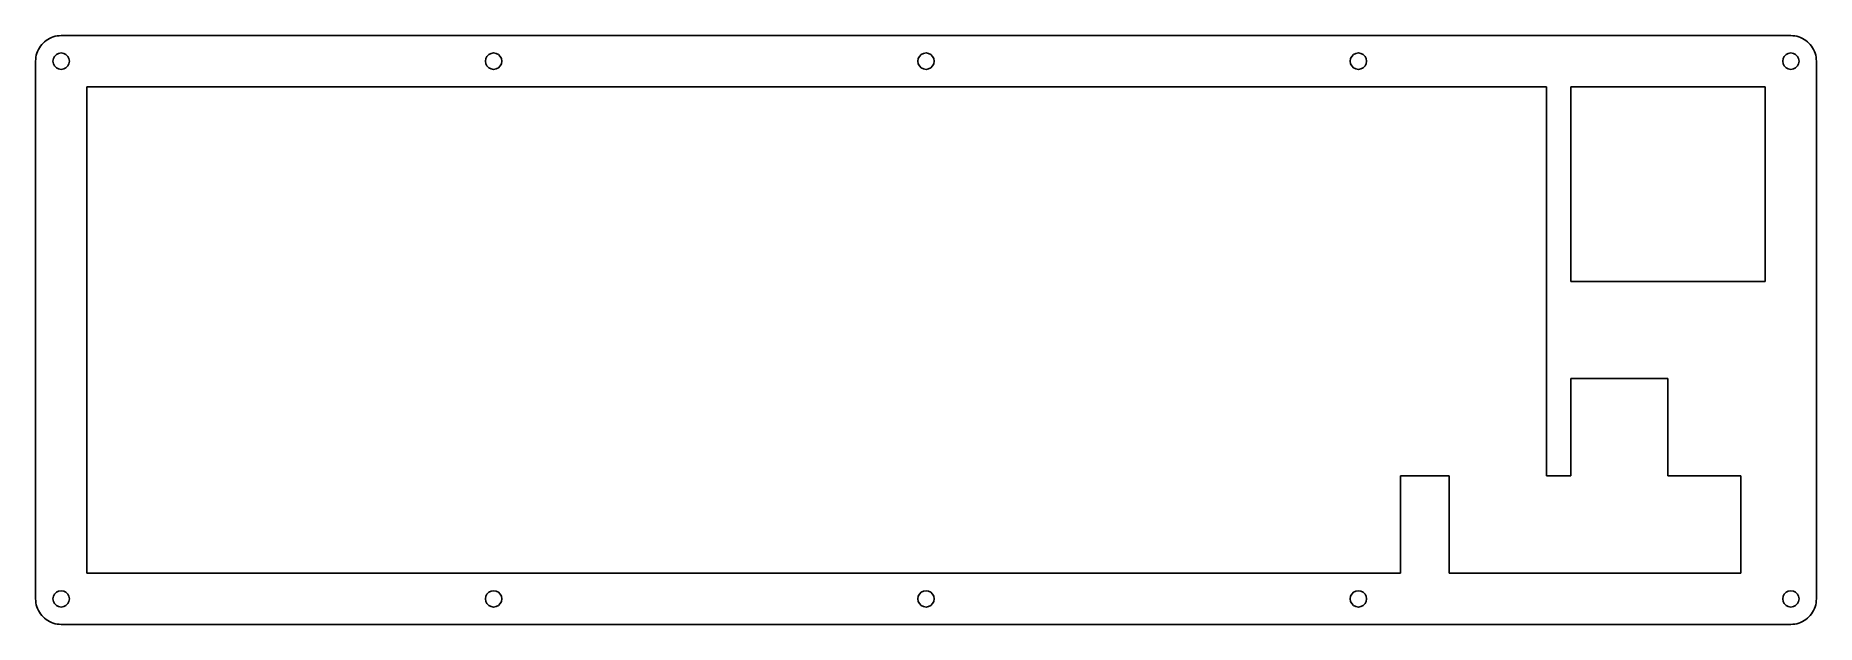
# Model space of a CAD drawing. Extents: x 0 to 349, y 0 to 116.
import ezdxf

# ---------------------------------------------------------------- set-up
doc = ezdxf.new("R2010")
doc.units = 0
doc.layers.get('0').update_dxf_attribs({"linetype": 'CONTINUOUS'})

msp = doc.modelspace()

# ---------------------------------------------------------------- linework, layer by layer
at = {"color": 0}
for p, q in [((2.48185, 114.88), (2.82498, 115.072)), ((2.82498, 115.072), (3.18189, 115.236)), ((3.18189, 115.236), (3.54983, 115.372)), ((3.54983, 115.372), (3.9274, 115.478)), ((3.9274, 115.478), (4.3119, 115.554)), ((4.3119, 115.554), (4.70186, 115.601)), ((4.70186, 115.601), (5.09598, 115.616)), ((5.09598, 115.616), (343.709, 115.616)), ((343.709, 115.616), (344.1, 115.601)), ((344.1, 115.601), (344.49, 115.554)), ((344.49, 115.554), (344.876, 115.478)), ((344.876, 115.478), (345.254, 115.372)), ((345.254, 115.372), (345.622, 115.236)), ((345.622, 115.236), (345.979, 115.072)), ((345.979, 115.072), (346.32, 114.88)), ((0.157097, 111.399), (0.232888, 111.784)), ((0.232888, 111.784), (0.338998, 112.161)), ((0.338998, 112.161), (0.475424, 112.529)), ((0.475424, 112.529), (0.63941, 112.886)), ((0.63941, 112.886), (0.830957, 113.229)), ((0.830957, 113.229), (1.05006, 113.555)), ((1.05006, 113.555), (1.2926, 113.863)), ((1.2926, 113.863), (1.55994, 114.151)), ((1.55994, 114.151), (1.84795, 114.419)), ((1.84795, 114.419), (2.15663, 114.661)), ((2.15663, 114.661), (2.48185, 114.88)), ((4.15477, 111.911), (3.80062, 111.556)), ((4.5999, 112.138), (4.15477, 111.911)), ((5.09598, 112.215), (4.5999, 112.138)), ((5.58934, 112.138), (5.09598, 112.215)), ((6.03582, 111.911), (5.58934, 112.138)), ((6.38997, 111.556), (6.03582, 111.911)), ((88.8076, 111.911), (88.4534, 111.556)), ((89.2542, 112.138), (88.8076, 111.911)), ((89.7488, 112.215), (89.2542, 112.138)), ((90.2423, 112.138), (89.7488, 112.215)), ((90.6886, 111.911), (90.2423, 112.138)), ((91.0428, 111.556), (90.6886, 111.911)), ((173.462, 111.911), (173.108, 111.556)), ((173.907, 112.138), (173.462, 111.911)), ((174.402, 112.215), (173.907, 112.138)), ((174.897, 112.138), (174.402, 112.215)), ((175.343, 111.911), (174.897, 112.138)), ((175.697, 111.556), (175.343, 111.911)), ((258.115, 111.911), (257.761, 111.556)), ((258.56, 112.138), (258.115, 111.911)), ((259.056, 112.215), (258.56, 112.138)), ((259.549, 112.138), (259.056, 112.215)), ((259.996, 111.911), (259.549, 112.138)), ((260.35, 111.556), (259.996, 111.911)), ((342.769, 111.911), (342.415, 111.556)), ((343.214, 112.138), (342.769, 111.911)), ((343.709, 112.215), (343.214, 112.138)), ((344.202, 112.138), (343.709, 112.215)), ((344.649, 111.911), (344.202, 112.138)), ((345.003, 111.556), (344.649, 111.911)), ((346.32, 114.88), (346.647, 114.661)), ((346.647, 114.661), (346.956, 114.419)), ((346.956, 114.419), (347.245, 114.151)), ((347.245, 114.151), (347.511, 113.863)), ((347.511, 113.863), (347.754, 113.555)), ((347.754, 113.555), (347.971, 113.229)), ((347.971, 113.229), (348.164, 112.886)), ((348.164, 112.886), (348.328, 112.529)), ((348.328, 112.529), (348.463, 112.161)), ((348.463, 112.161), (348.571, 111.784)), ((348.571, 111.784), (348.646, 111.399)), ((0.095085, 110.615), (0.110243, 111.009)), ((0.095085, 5.36607), (0.095085, 110.615)), ((0.110243, 111.009), (0.157097, 111.399)), ((3.57325, 111.111), (3.49608, 110.615)), ((3.49608, 110.615), (3.57325, 110.122)), ((3.80062, 111.556), (3.57325, 111.111)), ((3.57325, 110.122), (3.80062, 109.675)), ((3.80062, 109.675), (4.15477, 109.321)), ((4.15477, 109.321), (4.5999, 109.095)), ((4.5999, 109.095), (5.09598, 109.015)), ((5.09598, 109.015), (5.58934, 109.095)), ((5.58934, 109.095), (6.03582, 109.321)), ((6.03582, 109.321), (6.38997, 109.675)), ((6.61596, 111.111), (6.38997, 111.556)), ((6.38997, 109.675), (6.61596, 110.122)), ((6.6959, 110.615), (6.61596, 111.111)), ((6.61596, 110.122), (6.6959, 110.615)), ((88.2262, 111.111), (88.1489, 110.615)), ((88.1489, 110.615), (88.2262, 110.122)), ((88.4534, 111.556), (88.2262, 111.111)), ((88.2262, 110.122), (88.4534, 109.675)), ((88.4534, 109.675), (88.8076, 109.321)), ((88.8076, 109.321), (89.2542, 109.095)), ((89.2542, 109.095), (89.7488, 109.015)), ((89.7488, 109.015), (90.2423, 109.095)), ((90.2423, 109.095), (90.6886, 109.321)), ((90.6886, 109.321), (91.0428, 109.675)), ((91.2703, 111.111), (91.0428, 111.556)), ((91.0428, 109.675), (91.2703, 110.122)), ((91.3486, 110.615), (91.2703, 111.111)), ((91.2703, 110.122), (91.3486, 110.615)), ((172.881, 111.111), (172.802, 110.615)), ((172.802, 110.615), (172.881, 110.122)), ((173.108, 111.556), (172.881, 111.111)), ((172.881, 110.122), (173.108, 109.675)), ((173.108, 109.675), (173.462, 109.321)), ((173.462, 109.321), (173.907, 109.095)), ((173.907, 109.095), (174.402, 109.015)), ((174.402, 109.015), (174.897, 109.095)), ((174.897, 109.095), (175.343, 109.321)), ((175.343, 109.321), (175.697, 109.675)), ((175.923, 111.111), (175.697, 111.556)), ((175.697, 109.675), (175.923, 110.122)), ((176.002, 110.615), (175.923, 111.111)), ((175.923, 110.122), (176.002, 110.615)), ((257.533, 111.111), (257.456, 110.615)), ((257.456, 110.615), (257.533, 110.122)), ((257.761, 111.556), (257.533, 111.111)), ((257.533, 110.122), (257.761, 109.675)), ((257.761, 109.675), (258.115, 109.321)), ((258.115, 109.321), (258.56, 109.095)), ((258.56, 109.095), (259.056, 109.015)), ((259.056, 109.015), (259.549, 109.095)), ((259.549, 109.095), (259.996, 109.321)), ((259.996, 109.321), (260.35, 109.675)), ((260.576, 111.111), (260.35, 111.556)), ((260.35, 109.675), (260.576, 110.122)), ((260.656, 110.615), (260.576, 111.111)), ((260.576, 110.122), (260.656, 110.615)), ((342.186, 111.111), (342.109, 110.615)), ((342.109, 110.615), (342.186, 110.122)), ((342.415, 111.556), (342.186, 111.111)), ((342.186, 110.122), (342.415, 109.675)), ((342.415, 109.675), (342.769, 109.321)), ((342.769, 109.321), (343.214, 109.095)), ((343.214, 109.095), (343.709, 109.015)), ((343.709, 109.015), (344.202, 109.095)), ((344.202, 109.095), (344.649, 109.321)), ((344.649, 109.321), (345.003, 109.675)), ((345.23, 111.111), (345.003, 111.556)), ((345.003, 109.675), (345.23, 110.122)), ((345.309, 110.615), (345.23, 111.111)), ((345.23, 110.122), (345.309, 110.615)), ((348.646, 111.399), (348.693, 111.009)), ((348.693, 111.009), (348.708, 110.615)), ((348.708, 110.615), (348.708, 5.36607)), ((10.0941, 105.617), (10.0941, 10.3656)), ((295.847, 105.617), (10.0941, 105.617)), ((295.847, 29.417), (295.847, 105.617)), ((300.607, 105.617), (338.708, 105.617)), ((300.607, 67.5143), (300.607, 105.617)), ((338.708, 105.617), (338.708, 67.5143)), ((338.708, 67.5143), (300.607, 67.5143)), ((319.658, 48.4671), (300.607, 48.4671)), ((300.607, 48.4671), (300.607, 29.417)), ((319.658, 29.417), (319.658, 48.4671)), ((267.272, 10.3656), (267.272, 29.4142)), ((267.272, 29.4142), (276.794, 29.4142)), ((276.794, 29.4142), (276.794, 10.3656)), ((300.607, 29.417), (295.847, 29.417)), ((333.947, 29.417), (319.658, 29.417)), ((333.947, 10.3656), (333.947, 29.417)), ((10.0941, 10.3656), (267.272, 10.3656)), ((276.794, 10.3656), (333.947, 10.3656)), ((0.110243, 4.97198), (0.095085, 5.36607)), ((0.157097, 4.58198), (0.110243, 4.97198)), ((0.232888, 4.19749), (0.157097, 4.58198)), ((0.338998, 3.81991), (0.232888, 4.19749)), ((0.475424, 3.45199), (0.338998, 3.81991)), ((3.57325, 5.85943), (3.49608, 5.36607)), ((3.49608, 5.36607), (3.57325, 4.86999)), ((3.80062, 6.3059), (3.57325, 5.85943)), ((3.57325, 4.86999), (3.80062, 4.42489)), ((4.15477, 6.66006), (3.80062, 6.3059)), ((3.80062, 4.42489), (4.15477, 4.07074)), ((4.5999, 6.88605), (4.15477, 6.66006)), ((4.15477, 4.07074), (4.5999, 3.84334)), ((5.09598, 6.96461), (4.5999, 6.88605)), ((4.5999, 3.84334), (5.09598, 3.76619)), ((5.58934, 6.88605), (5.09598, 6.96461)), ((5.09598, 3.76619), (5.58934, 3.84334)), ((6.03582, 6.66006), (5.58934, 6.88605)), ((5.58934, 3.84334), (6.03582, 4.07074)), ((6.38997, 6.3059), (6.03582, 6.66006)), ((6.03582, 4.07074), (6.38997, 4.42489)), ((6.61596, 5.85943), (6.38997, 6.3059)), ((6.38997, 4.42489), (6.61596, 4.86999)), ((6.6959, 5.36607), (6.61596, 5.85943)), ((6.61596, 4.86999), (6.6959, 5.36607)), ((88.2262, 5.85943), (88.1489, 5.36607)), ((88.1489, 5.36607), (88.2262, 4.86999)), ((88.4534, 6.3059), (88.2262, 5.85943)), ((88.2262, 4.86999), (88.4534, 4.42489)), ((88.8076, 6.66006), (88.4534, 6.3059)), ((88.4534, 4.42489), (88.8076, 4.07074)), ((89.2542, 6.88605), (88.8076, 6.66006)), ((88.8076, 4.07074), (89.2542, 3.84334)), ((89.7488, 6.96461), (89.2542, 6.88605)), ((89.2542, 3.84334), (89.7488, 3.76619)), ((90.2423, 6.88605), (89.7488, 6.96461)), ((89.7488, 3.76619), (90.2423, 3.84334)), ((90.6886, 6.66006), (90.2423, 6.88605)), ((90.2423, 3.84334), (90.6886, 4.07074)), ((91.0428, 6.3059), (90.6886, 6.66006)), ((90.6886, 4.07074), (91.0428, 4.42489)), ((91.2703, 5.85943), (91.0428, 6.3059)), ((91.0428, 4.42489), (91.2703, 4.86999)), ((91.3486, 5.36607), (91.2703, 5.85943)), ((91.2703, 4.86999), (91.3486, 5.36607)), ((172.881, 5.85943), (172.802, 5.36607)), ((172.802, 5.36607), (172.881, 4.86999)), ((173.108, 6.3059), (172.881, 5.85943)), ((172.881, 4.86999), (173.108, 4.42489)), ((173.462, 6.66006), (173.108, 6.3059)), ((173.108, 4.42489), (173.462, 4.07074)), ((173.907, 6.88605), (173.462, 6.66006)), ((173.462, 4.07074), (173.907, 3.84334)), ((174.402, 6.96461), (173.907, 6.88605)), ((173.907, 3.84334), (174.402, 3.76619)), ((174.897, 6.88605), (174.402, 6.96461)), ((174.402, 3.76619), (174.897, 3.84334)), ((175.343, 6.66006), (174.897, 6.88605)), ((174.897, 3.84334), (175.343, 4.07074)), ((175.697, 6.3059), (175.343, 6.66006)), ((175.343, 4.07074), (175.697, 4.42489)), ((175.923, 5.85943), (175.697, 6.3059)), ((175.697, 4.42489), (175.923, 4.86999)), ((176.002, 5.36607), (175.923, 5.85943)), ((175.923, 4.86999), (176.002, 5.36607)), ((257.533, 5.85943), (257.456, 5.36607)), ((257.456, 5.36607), (257.533, 4.86999)), ((257.761, 6.3059), (257.533, 5.85943)), ((257.533, 4.86999), (257.761, 4.42489)), ((258.115, 6.66006), (257.761, 6.3059)), ((257.761, 4.42489), (258.115, 4.07074)), ((258.56, 6.88605), (258.115, 6.66006)), ((258.115, 4.07074), (258.56, 3.84334)), ((259.056, 6.96461), (258.56, 6.88605)), ((258.56, 3.84334), (259.056, 3.76619)), ((259.549, 6.88605), (259.056, 6.96461)), ((259.056, 3.76619), (259.549, 3.84334)), ((259.996, 6.66006), (259.549, 6.88605)), ((259.549, 3.84334), (259.996, 4.07074)), ((260.35, 6.3059), (259.996, 6.66006)), ((259.996, 4.07074), (260.35, 4.42489)), ((260.576, 5.85943), (260.35, 6.3059)), ((260.35, 4.42489), (260.576, 4.86999)), ((260.656, 5.36607), (260.576, 5.85943)), ((260.576, 4.86999), (260.656, 5.36607)), ((342.186, 5.85943), (342.109, 5.36607)), ((342.109, 5.36607), (342.186, 4.86999)), ((342.415, 6.3059), (342.186, 5.85943)), ((342.186, 4.86999), (342.415, 4.42489)), ((342.769, 6.66006), (342.415, 6.3059)), ((342.415, 4.42489), (342.769, 4.07074)), ((343.214, 6.88605), (342.769, 6.66006)), ((342.769, 4.07074), (343.214, 3.84334)), ((343.709, 6.96461), (343.214, 6.88605)), ((343.214, 3.84334), (343.709, 3.76619)), ((344.202, 6.88605), (343.709, 6.96461)), ((343.709, 3.76619), (344.202, 3.84334)), ((344.649, 6.66006), (344.202, 6.88605)), ((344.202, 3.84334), (344.649, 4.07074)), ((345.003, 6.3059), (344.649, 6.66006)), ((344.649, 4.07074), (345.003, 4.42489)), ((345.23, 5.85943), (345.003, 6.3059)), ((345.003, 4.42489), (345.23, 4.86999)), ((345.309, 5.36607), (345.23, 5.85943)), ((345.23, 4.86999), (345.309, 5.36607)), ((348.463, 3.81991), (348.328, 3.45199)), ((348.571, 4.19749), (348.463, 3.81991)), ((348.646, 4.58198), (348.571, 4.19749)), ((348.693, 4.97198), (348.646, 4.58198)), ((348.708, 5.36607), (348.693, 4.97198)), ((0.63941, 3.09507), (0.475424, 3.45199)), ((0.830957, 2.75194), (0.63941, 3.09507)), ((1.05006, 2.42673), (0.830957, 2.75194)), ((1.2926, 2.11805), (1.05006, 2.42673)), ((1.55994, 1.83003), (1.2926, 2.11805)), ((1.84795, 1.5627), (1.55994, 1.83003)), ((2.15663, 1.32016), (1.84795, 1.5627)), ((2.48185, 1.10105), (2.15663, 1.32016)), ((2.82498, 0.909507), (2.48185, 1.10105)), ((3.18189, 0.745518), (2.82498, 0.909507)), ((3.54983, 0.609092), (3.18189, 0.745518)), ((3.9274, 0.502984), (3.54983, 0.609092)), ((4.3119, 0.427193), (3.9274, 0.502984)), ((4.70186, 0.38034), (4.3119, 0.427193)), ((5.09598, 0.365181), (4.70186, 0.38034)), ((343.709, 0.365181), (5.09598, 0.365181)), ((344.1, 0.38034), (343.709, 0.365181)), ((344.49, 0.427193), (344.1, 0.38034)), ((344.876, 0.502984), (344.49, 0.427193)), ((345.254, 0.609092), (344.876, 0.502984)), ((345.622, 0.745518), (345.254, 0.609092)), ((345.979, 0.909507), (345.622, 0.745518)), ((346.32, 1.10105), (345.979, 0.909507)), ((346.647, 1.32016), (346.32, 1.10105)), ((346.956, 1.5627), (346.647, 1.32016)), ((347.245, 1.83003), (346.956, 1.5627)), ((347.511, 2.11805), (347.245, 1.83003)), ((347.754, 2.42673), (347.511, 2.11805)), ((347.971, 2.75194), (347.754, 2.42673)), ((348.164, 3.09507), (347.971, 2.75194)), ((348.328, 3.45199), (348.164, 3.09507))]:
    msp.add_line(p, q, dxfattribs=at)

doc.saveas('drawing.dxf')
